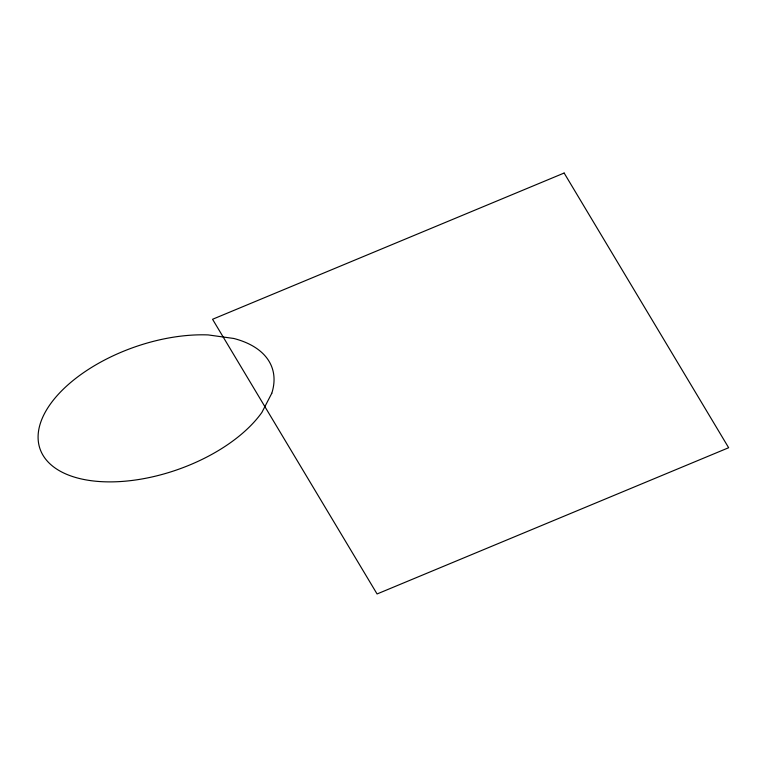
<?xml version="1.0" encoding="UTF-8"?>
<svg xmlns="http://www.w3.org/2000/svg" width="767" height="767" viewBox="0 0 767 767"><rect width="100%" height="100%" fill="white"/><g stroke="black" fill="none" stroke-linecap="round" stroke-linejoin="round"><path stroke-width="1.15" d="M271.786 393.27L261.892 412.416A122.912 64.946 -19.3 0 1 103.938 481.772A122.912 64.946 -19.3 0 1 50.238 404.267A122.912 64.946 -19.3 0 1 208.193 334.92L233.81 338.477A122.912 64.946 -19.3 0 1 271.786 393.27M564.138 173.035L212.564 319.273L377.076 593.965L728.65 447.727L564.138 173.035"/></g></svg>
